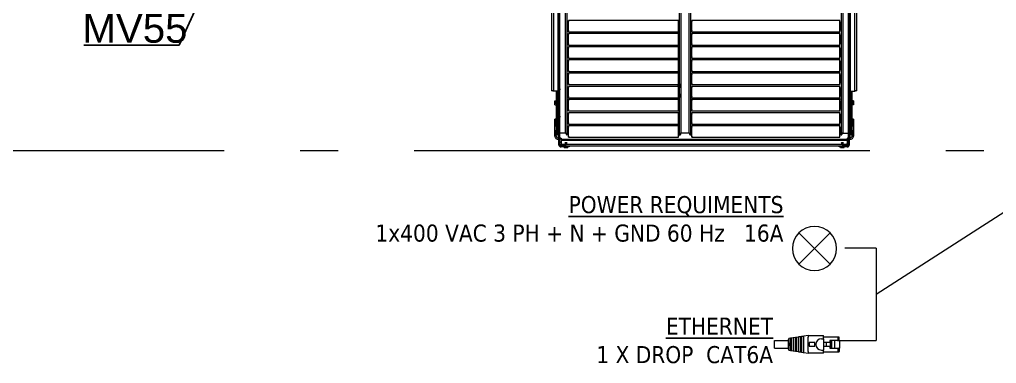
# Model space of a CAD drawing. Header units: millimetres. Extents: x -187347 to 135007, y -6415 to 292048.
# Drawn here: x -56730 to -54158, y 25494 to 26400 of the extents above; entities that cross this region are included whole.
import ezdxf

# ---------------------------------------------------------------- set-up
doc = ezdxf.new("R2010")
doc.units = ezdxf.units.MM
doc.header["$LTSCALE"] = 100
doc.linetypes.add('CONTINU', pattern=[0])
doc.linetypes.add('Z_LINE-CNTR', pattern=[17, 12, -2, 1, -2])
doc.layers.get('0').update_dxf_attribs({"lineweight": 18})
doc.layers.add('Layout CAT2 Utilites', color=6, linetype='CONTINU', lineweight=5)
doc.layers.add('S-GRID', color=7, linetype='Continuous', lineweight=5)
doc.layers.add('Layout Multivac', color=2, linetype='Continuous')
doc.styles.add('Arial_1', font='arial.ttf', dxfattribs={"height": 0.056895})
doc.styles.add('MEYN_DIM', font='')
doc.styles.get("Standard").update_dxf_attribs({"font": 'tahoma.ttf'})
doc.styles.get('MEYN_DIM').set_extended_font_data('Univers 45 Light')
doc.dimstyles.new('MEYN_SALES', dxfattribs={"dimtxt": 2, "dimasz": 1.5, "dimexe": 1, "dimexo": 0, "dimgap": 1, "dimtad": 1, "dimdsep": 46, "dimlunit": 6, "dimtxsty": 'MEYN_DIM', "dimcen": 1, "dimclrd": 4, "dimclre": 4, "dimclrt": 3, "dimadec": 0, "dimazin": 0, "dimtfac": 1, "dimtdec": 4, "dimtmove": 0, "dimatfit": 3, "dimfxl": 1, "dimtolj": 1, "dimarcsym": 0})

# ---------------------------------------------------------------- blocks, each defined once
blk = doc.blocks.new('A$C70EB79E6')
for p, q in [((17, 17), (99, 99)), ((17, 99), (99, 17))]:
    blk.add_line(p, q)
blk.add_circle((58, 58), 58)
blk = doc.blocks.new('Eternet')
at = {"color": 0}
for p, q in [((596.2, 214.1), (596.2, 211.7)), ((596.2, 211.7), (596.2, 189)), ((601.8, 214.4), (596.5, 214.4)), ((596.5, 212), (601.8, 212)), ((600.1, 214.4), (600.1, 214.4)), ((600.2, 214.4), (600.1, 214.4)), ((600.5, 214.4), (600.2, 214.4)), ((600.2, 214.4), (600.2, 214.4)), ((600.5, 214.4), (600.5, 214.4)), ((600.8, 214.4), (600.5, 214.4)), ((600.8, 214.4), (600.8, 214.4)), ((600.9, 214.4), (600.8, 214.4)), ((600.9, 214.4), (600.9, 214.4)), ((614, 215.2), (601.8, 215.2)), ((601.8, 213.9), (601.8, 215.2)), ((601.8, 213.9), (601.8, 207.5)), ((601.8, 207.5), (601.8, 201.9)), ((614, 207.5), (601.8, 207.5)), ((614, 215.2), (614, 213.9)), ((614, 214.4), (619.3, 214.4)), ((614, 207.5), (614, 213.9)), ((614, 212), (619.3, 212)), ((614, 201.9), (614, 207.5)), ((614.6, 214.4), (614.6, 214.4)), ((614.8, 214.4), (614.6, 214.4)), ((614.8, 214.4), (614.8, 214.4)), ((614.8, 214.4), (614.8, 214.4)), ((614.8, 214.4), (614.8, 214.4)), ((619.6, 211.7), (619.6, 214.1)), ((619.6, 189), (619.6, 211.7)), ((596.4, 189), (593.9, 189)), ((593.9, 165), (593.9, 189)), ((598.9, 189), (596.4, 189)), ((598.9, 189), (616.9, 189)), ((598.9, 186), (598.9, 189)), ((601.8, 201.9), (601.8, 200.1)), ((601.8, 201.9), (614, 201.9)), ((601.8, 200.1), (601.8, 199.5)), ((601.8, 200.1), (614, 200.1)), ((601.8, 199.5), (604.5, 199.5)), ((604.5, 193.6), (604.5, 199.5)), ((604.5, 189), (604.5, 193.6)), ((604.5, 193.6), (611.3, 193.6)), ((611.3, 199.5), (614, 199.5)), ((611.3, 199.5), (611.3, 193.6)), ((611.3, 193.6), (611.3, 189)), ((614, 200.1), (614, 201.9)), ((614, 199.5), (614, 200.1)), ((619.4, 189), (616.9, 189)), ((616.9, 186), (616.9, 189)), ((621.9, 189), (619.4, 189)), ((621.9, 189), (621.9, 165)), ((605, 175.6), (605, 166.4)), ((610.8, 175.6), (605, 175.6)), ((610.8, 166.4), (610.8, 175.6)), ((593.9, 165), (596.4, 165)), ((593.9, 165), (594.9, 158)), ((594.9, 158), (595.2, 156.6)), ((598.9, 158), (594.9, 158)), ((595.2, 156.6), (599.4, 156.6)), ((595.2, 156.6), (595.5, 154)), ((619.4, 165), (596.4, 165)), ((616.9, 158), (598.9, 158)), ((599, 158), (599, 156.6)), ((599.4, 156.6), (616.4, 156.6)), ((605, 166.4), (610.8, 166.4)), ((616.4, 156.6), (620.6, 156.6)), ((616.7, 156.6), (616.7, 158)), ((620.8, 158), (616.9, 158)), ((619.4, 165), (621.9, 165)), ((620.2, 154), (620.6, 156.6)), ((620.6, 156.6), (620.8, 158)), ((620.8, 158), (621.9, 165)), ((595.5, 154), (595.8, 152.6)), ((600.3, 154), (595.5, 154)), ((595.8, 152.6), (600.8, 152.6)), ((595.8, 152.6), (596.1, 150)), ((596.1, 150), (596.4, 148.6)), ((601.7, 150), (596.1, 150)), ((596.4, 148.6), (602.2, 148.6)), ((596.4, 148.6), (596.7, 146)), ((596.7, 146), (597, 144.6)), ((603.1, 146), (596.7, 146)), ((597, 144.6), (603.6, 144.6)), ((597, 144.6), (597.3, 142)), ((597.3, 142), (597.6, 140.6)), ((604.5, 142), (597.3, 142)), ((597.6, 140.6), (605, 140.6)), ((597.6, 140.6), (598.4, 134.7)), ((599, 154), (599, 152.6)), ((599, 150), (599, 148.6)), ((599, 146), (599, 144.6)), ((599, 142), (599, 140.6)), ((615.5, 154), (600.3, 154)), ((600.8, 152.6), (615, 152.6)), ((614.1, 150), (601.7, 150)), ((602.2, 148.6), (613.6, 148.6)), ((612.7, 146), (603.1, 146)), ((603.6, 144.6), (612.2, 144.6)), ((611.3, 142), (604.5, 142)), ((605, 140.6), (610.8, 140.6)), ((610.8, 140.6), (618.2, 140.6)), ((618.4, 142), (611.3, 142)), ((612.2, 144.6), (618.8, 144.6)), ((619, 146), (612.7, 146)), ((613.6, 148.6), (619.4, 148.6)), ((619.6, 150), (614.1, 150)), ((615, 152.6), (620, 152.6)), ((620.2, 154), (615.5, 154)), ((616.7, 152.6), (616.7, 154)), ((616.7, 148.6), (616.7, 150)), ((616.7, 144.6), (616.7, 146)), ((616.7, 140.6), (616.7, 142)), ((617.3, 134.7), (618.2, 140.6)), ((618.2, 140.6), (618.4, 142)), ((618.4, 142), (618.8, 144.6)), ((618.8, 144.6), (619, 146)), ((619, 146), (619.4, 148.6)), ((619.4, 148.6), (619.6, 150)), ((619.6, 150), (620, 152.6)), ((620, 152.6), (620.2, 154)), ((605.9, 138), (597.9, 138)), ((598.2, 136.6), (606.4, 136.6)), ((599, 138), (599, 136.6)), ((600.6, 133), (615.2, 133)), ((601.8, 111.2), (601.8, 133)), ((609.9, 138), (605.9, 138)), ((606.4, 136.6), (609.4, 136.6)), ((609.4, 136.6), (617.6, 136.6)), ((617.8, 138), (609.9, 138)), ((614, 111.2), (614, 133)), ((616.7, 136.6), (616.7, 138)), ((614, 111.2), (601.8, 111.2))]:
    blk.add_line(p, q, dxfattribs=at)
for centre, radius, start, end in [((596.5, 214.1), 0.254, 90, 180), ((596.5, 211.7), 0.254, 90, 180), ((619.3, 214.1), 0.254, 0, 90), ((619.3, 211.7), 0.254, 0, 90), ((607.9, 186), 9, 180, 0), ((600.4, 135), 2, 188.5308, 207.1325), ((600.6, 135), 2, 212.8772, 270), ((615.2, 135), 2, 270, 327.1221), ((615.4, 135), 2, 332.8675, 351.4692)]:
    blk.add_arc(centre, radius, start, end, dxfattribs=at)
for points, knots in [([(597.9, 138), (598, 137.8), (598, 137.6), (598.1, 137.1), (598.1, 136.9), (598.2, 136.6)], [0.000001, 0.000001, 0.000001, 0.000001, 0.03544316, 0.03544316, 0.07088591, 0.07088591, 0.07088591, 0.07088591]), ([(598.6, 134.1), (598.7, 134), (598.7, 134), (598.9, 133.9), (599.1, 133.9), (599.6, 133.8), (600, 133.8), (600.7, 133.8), (601, 133.8), (601.8, 133.8), (602.4, 133.9), (603.6, 134), (604.2, 134), (605.3, 134.2), (605.8, 134.2), (606.5, 134.4), (606.8, 134.5), (607, 134.6)], [-0.3434456, -0.3434456, -0.3434456, -0.3434456, -0.3102082, -0.3102082, -0.2735435, -0.2735435, -0.2097155, -0.2097155, -0.1816095, -0.1816095, -0.123946, -0.123946, -0.0747884, -0.0747884, -0.0374375, -0.0374375, 0, 0, 0, 0]), ([(598.9, 133.9), (598.9, 133.9), (598.9, 133.9), (598.7, 134), (598.7, 134), (598.6, 134.1)], [-0.09190759, -0.09190759, -0.09190759, -0.09190759, -0.07900261, -0.07900261, 0, 0, 0, 0]), ([(607, 134.6), (607.1, 134.6), (607.1, 134.6), (607.3, 134.7), (607.4, 134.8), (607.6, 134.9), (607.6, 134.9), (607.8, 134.9), (607.8, 134.9), (607.9, 134.9)], [0.98471093, 0.98471093, 0.98471093, 0.98471093, 0.99351238, 0.99351238, 1.01469708, 1.01469708, 1.02528944, 1.02528944, 1.03588179, 1.03588179, 1.03588179, 1.03588179]), ([(607.9, 134.9), (608, 134.9), (608.1, 134.9), (608.3, 134.8), (608.5, 134.7), (608.6, 134.7), (608.7, 134.6), (608.8, 134.6)], [-0.51097523, -0.51097523, -0.51097523, -0.51097523, -0.49149004, -0.49149004, -0.47200486, -0.47200486, -0.46002134, -0.46002134, -0.46002134, -0.46002134]), ([(608.8, 134.6), (609, 134.5), (609.3, 134.4), (610.1, 134.2), (610.5, 134.2), (611.6, 134), (612.2, 134), (613.4, 133.9), (614, 133.8), (614.6, 133.8), (614.7, 133.8), (614.8, 133.8), (614.9, 133.8), (615.5, 133.8), (616, 133.8), (616.6, 133.9), (616.8, 133.9), (617, 134), (617.1, 134), (617.1, 134.1)], [-0.6950196, -0.6950196, -0.6950196, -0.6950196, -0.6206533, -0.6206533, -0.5455147, -0.5455147, -0.4439834, -0.4439834, -0.3305054, -0.3305054, -0.310526, -0.310526, -0.2994853, -0.2994853, -0.1672671, -0.1672671, -0.0790026, -0.0790026, 0, 0, 0, 0]), ([(617.1, 134.1), (617.1, 134), (617.1, 134), (616.9, 134), (616.9, 133.9), (616.9, 133.9)], [-0.34344563, -0.34344563, -0.34344563, -0.34344563, -0.31020815, -0.31020815, -0.29830461, -0.29830461, -0.29830461, -0.29830461]), ([(617.6, 136.6), (617.7, 136.9), (617.7, 137.1), (617.8, 137.6), (617.8, 137.8), (617.8, 138)], [0.000001, 0.000001, 0.000001, 0.000001, 0.03544403, 0.03544403, 0.07088647, 0.07088647, 0.07088647, 0.07088647])]:
    blk.add_open_spline(points, degree=3, knots=knots, dxfattribs=at)
blk = doc.blocks.new('I319 MD_left to right')
at = {"color": 0, "linetype": 'Continuous', "lineweight": 18}
for p, q in [((2568.1, 1098.7), (2568.1, 2089.8)), ((2572.3, 1095), (2572.3, 2086.5)), ((3293.3, 2086.5), (3293.3, 1095)), ((3297.5, 2089.8), (3297.5, 1098.7)), ((2550.3, 1215.7), (2550.3, 2075.1)), ((2553.3, 1215.7), (2553.3, 2075.1)), ((2868.3, 1095), (2868.3, 2079.5)), ((2872.5, 1098.7), (2872.5, 2079.5)), ((2893.1, 1098.7), (2893.1, 2079.5)), ((2897.3, 1095), (2897.3, 2079.5)), ((3315.3, 1215.7), (3315.3, 2075.1)), ((3329, 1209.8), (3329, 2075.3)), ((3334.8, 1210.5), (3334.8, 2076)), ((3312.3, 1215.7), (3312.3, 1864)), ((2530.8, 1827), (2530.8, 1210.5)), ((2536.6, 1827.4), (2536.6, 1209.8)), ((2547.5, 1827.7), (2547.5, 1209.8)), ((3318.1, 1209.8), (3318.1, 1827.7)), ((2575.3, 1393.2), (2572.8, 1384.7)), ((2865.3, 1395.7), (2575.3, 1395.7)), ((2575.3, 1365.7), (2575.3, 1395.7)), ((2865.3, 1365.7), (2865.3, 1395.7)), ((2867.8, 1384.7), (2865.3, 1393.2)), ((2900.3, 1393.2), (2897.8, 1384.7)), ((3290.3, 1395.7), (2900.3, 1395.7)), ((2900.3, 1368.8), (2900.3, 1395.7)), ((3290.3, 1368.8), (3290.3, 1395.7)), ((3292.8, 1384.7), (3290.3, 1393.2)), ((2572.8, 1383.2), (2572.3, 1383.2)), ((2572.3, 1378.2), (2572.8, 1378.2)), ((2572.8, 1376.7), (2572.8, 1384.7)), ((2572.8, 1376.7), (2575.3, 1368.2)), ((2575.3, 1365.7), (2865.3, 1365.7)), ((2865.3, 1368.2), (2867.8, 1376.7)), ((2867.8, 1376.7), (2867.8, 1384.7)), ((2868.3, 1383.2), (2867.8, 1383.2)), ((2867.8, 1378.2), (2868.3, 1378.2)), ((2897.8, 1383.2), (2897.3, 1383.2)), ((2897.3, 1378.2), (2897.8, 1378.2)), ((2897.8, 1377.5), (2897.8, 1384.7)), ((2897.8, 1376.7), (2897.8, 1377.5)), ((2897.8, 1376.7), (2900.3, 1368.2)), ((2900.3, 1365.7), (2900.3, 1368.8)), ((2900.3, 1365.7), (3290.3, 1365.7)), ((3290.3, 1368.2), (3292.8, 1376.7)), ((3290.3, 1365.7), (3290.3, 1368.8)), ((3292.8, 1377.5), (3292.8, 1384.7)), ((3293.3, 1383.2), (3292.8, 1383.2)), ((3292.8, 1378.2), (3293.3, 1378.2)), ((3292.8, 1376.7), (3292.8, 1377.5)), ((2572.8, 1348.5), (2572.3, 1348.5)), ((2572.3, 1343.5), (2572.8, 1343.5)), ((2575.3, 1358.5), (2572.8, 1350)), ((2572.8, 1342), (2572.8, 1350)), ((2572.8, 1342), (2575.3, 1333.5)), ((2865.3, 1361), (2575.3, 1361)), ((2575.3, 1331), (2575.3, 1361)), ((2865.3, 1331), (2865.3, 1361)), ((2867.8, 1350), (2865.3, 1358.5)), ((2865.3, 1333.5), (2867.8, 1342)), ((2867.8, 1342), (2867.8, 1350)), ((2868.3, 1348.5), (2867.8, 1348.5)), ((2867.8, 1343.5), (2868.3, 1343.5)), ((2897.8, 1348.5), (2897.3, 1348.5)), ((2897.3, 1343.5), (2897.8, 1343.5)), ((2900.3, 1358.5), (2897.8, 1350)), ((2897.8, 1342.8), (2897.8, 1350)), ((2897.8, 1342), (2897.8, 1342.8)), ((2897.8, 1342), (2900.3, 1333.5)), ((3290.3, 1361), (2900.3, 1361)), ((2900.3, 1334.1), (2900.3, 1361)), ((3290.3, 1334.1), (3290.3, 1361)), ((3292.8, 1350), (3290.3, 1358.5)), ((3290.3, 1333.5), (3292.8, 1342)), ((3292.8, 1342.8), (3292.8, 1350)), ((3293.3, 1348.5), (3292.8, 1348.5)), ((3292.8, 1343.5), (3293.3, 1343.5)), ((3292.8, 1342), (3292.8, 1342.8)), ((2572.8, 1313.7), (2572.3, 1313.7)), ((2575.3, 1323.7), (2572.8, 1315.2)), ((2572.8, 1307.2), (2572.8, 1315.2)), ((2575.3, 1331), (2865.3, 1331)), ((2865.3, 1326.2), (2575.3, 1326.2)), ((2575.3, 1296.2), (2575.3, 1326.2)), ((2865.3, 1296.2), (2865.3, 1326.2)), ((2867.8, 1315.2), (2865.3, 1323.7)), ((2867.8, 1307.2), (2867.8, 1315.2)), ((2868.3, 1313.7), (2867.8, 1313.7)), ((2897.8, 1313.7), (2897.3, 1313.7)), ((2900.3, 1323.7), (2897.8, 1315.2)), ((2897.8, 1308.1), (2897.8, 1315.2)), ((2900.3, 1331), (2900.3, 1334.1)), ((2900.3, 1331), (3290.3, 1331)), ((3290.3, 1326.2), (2900.3, 1326.2)), ((2900.3, 1299.3), (2900.3, 1326.2)), ((3290.3, 1331), (3290.3, 1334.1)), ((3290.3, 1299.3), (3290.3, 1326.2)), ((3292.8, 1315.2), (3290.3, 1323.7)), ((3292.8, 1308.1), (3292.8, 1315.2)), ((3293.3, 1313.7), (3292.8, 1313.7)), ((2572.3, 1308.7), (2572.8, 1308.7)), ((2572.8, 1307.2), (2575.3, 1298.7)), ((2575.3, 1289), (2572.8, 1280.5)), ((2575.3, 1296.2), (2865.3, 1296.2)), ((2865.3, 1291.5), (2575.3, 1291.5)), ((2575.3, 1261.5), (2575.3, 1291.5)), ((2865.3, 1298.7), (2867.8, 1307.2)), ((2865.3, 1261.5), (2865.3, 1291.5)), ((2867.8, 1280.5), (2865.3, 1289)), ((2867.8, 1308.7), (2868.3, 1308.7)), ((2897.3, 1308.7), (2897.8, 1308.7)), ((2897.8, 1307.2), (2897.8, 1308.1)), ((2897.8, 1307.2), (2900.3, 1298.7)), ((2900.3, 1289), (2897.8, 1280.5)), ((2900.3, 1296.2), (2900.3, 1299.3)), ((2900.3, 1296.2), (3290.3, 1296.2)), ((3290.3, 1291.5), (2900.3, 1291.5)), ((2900.3, 1264.6), (2900.3, 1291.5)), ((3290.3, 1298.7), (3292.8, 1307.2)), ((3290.3, 1296.2), (3290.3, 1299.3)), ((3290.3, 1264.6), (3290.3, 1291.5)), ((3292.8, 1280.5), (3290.3, 1289)), ((3292.8, 1308.7), (3293.3, 1308.7)), ((3292.8, 1307.2), (3292.8, 1308.1)), ((2572.8, 1279), (2572.3, 1279)), ((2572.3, 1274), (2572.8, 1274)), ((2572.8, 1272.5), (2572.8, 1280.5)), ((2572.8, 1272.5), (2575.3, 1264)), ((2575.3, 1261.5), (2865.3, 1261.5)), ((2865.3, 1264), (2867.8, 1272.5)), ((2867.8, 1272.5), (2867.8, 1280.5)), ((2868.3, 1279), (2867.8, 1279)), ((2867.8, 1274), (2868.3, 1274)), ((2897.8, 1279), (2897.3, 1279)), ((2897.3, 1274), (2897.8, 1274)), ((2897.8, 1273.3), (2897.8, 1280.5)), ((2897.8, 1272.5), (2897.8, 1273.3)), ((2897.8, 1272.5), (2900.3, 1264)), ((2900.3, 1261.5), (2900.3, 1264.6)), ((2900.3, 1261.5), (3290.3, 1261.5)), ((3290.3, 1264), (3292.8, 1272.5)), ((3290.3, 1261.5), (3290.3, 1264.6)), ((3292.8, 1273.3), (3292.8, 1280.5)), ((3293.3, 1279), (3292.8, 1279)), ((3292.8, 1274), (3293.3, 1274)), ((3292.8, 1272.5), (3292.8, 1273.3)), ((2572.8, 1244.3), (2572.3, 1244.3)), ((2572.3, 1239.3), (2572.8, 1239.3)), ((2575.3, 1254.3), (2572.8, 1245.8)), ((2572.8, 1237.8), (2572.8, 1245.8)), ((2572.8, 1237.8), (2575.3, 1229.3)), ((2865.3, 1256.8), (2575.3, 1256.8)), ((2575.3, 1226.8), (2575.3, 1256.8)), ((2865.3, 1226.8), (2865.3, 1256.8)), ((2867.8, 1245.8), (2865.3, 1254.3)), ((2865.3, 1229.3), (2867.8, 1237.8)), ((2867.8, 1237.8), (2867.8, 1245.8)), ((2868.3, 1244.3), (2867.8, 1244.3)), ((2867.8, 1239.3), (2868.3, 1239.3)), ((2897.8, 1244.3), (2897.3, 1244.3)), ((2897.3, 1239.3), (2897.8, 1239.3)), ((2900.3, 1254.3), (2897.8, 1245.8)), ((2897.8, 1238.6), (2897.8, 1245.8)), ((2897.8, 1237.8), (2897.8, 1238.6)), ((2897.8, 1237.8), (2900.3, 1229.3)), ((3290.3, 1256.8), (2900.3, 1256.8)), ((2900.3, 1229.9), (2900.3, 1256.8)), ((3290.3, 1229.9), (3290.3, 1256.8)), ((3292.8, 1245.8), (3290.3, 1254.3)), ((3290.3, 1229.3), (3292.8, 1237.8)), ((3292.8, 1238.6), (3292.8, 1245.8)), ((3293.3, 1244.3), (3292.8, 1244.3)), ((3292.8, 1239.3), (3293.3, 1239.3)), ((3292.8, 1237.8), (3292.8, 1238.6)), ((2547.5, 1209.8), (2536.6, 1209.8)), ((2543.8, 1095), (2543.8, 1209.8)), ((2548, 1098.7), (2548, 1209.8)), ((2550.3, 1215.7), (2553.3, 1215.7)), ((2550.3, 1212.7), (2550.3, 1215.7)), ((2553.3, 1212.7), (2550.3, 1212.7)), ((2550.3, 1143.6), (2550.3, 1212.7)), ((2553.3, 1215.7), (2553.3, 1212.7)), ((2553.3, 1143.6), (2553.3, 1212.7)), ((2572.8, 1209.5), (2572.3, 1209.5)), ((2575.3, 1219.5), (2572.8, 1211)), ((2572.8, 1203), (2572.8, 1211)), ((2575.3, 1226.8), (2865.3, 1226.8)), ((2865.3, 1222), (2575.3, 1222)), ((2575.3, 1192), (2575.3, 1222)), ((2864.3, 1224.8), (2864.4, 1226.8)), ((2864.3, 1226.8), (2864.3, 1224.8)), ((2864.3, 1224.8), (2864.3, 1222)), ((2864.5, 1222.1), (2867.7, 1222.1)), ((2865.3, 1228.8), (2867.7, 1228.8)), ((2865.3, 1227.6), (2867.7, 1227.6)), ((2865.3, 1192), (2865.3, 1222)), ((2867.8, 1211), (2865.3, 1219.5)), ((2865.8, 1217.8), (2867.7, 1217.8)), ((2867.7, 1228.8), (2867.7, 1227.6)), ((2868.3, 1227.7), (2867.7, 1227.7)), ((2867.7, 1227.6), (2867.7, 1222.1)), ((2867.7, 1222.1), (2867.7, 1217.8)), ((2867.7, 1218.8), (2868.3, 1218.8)), ((2867.8, 1203), (2867.8, 1211)), ((2868.3, 1209.5), (2867.8, 1209.5)), ((2897.8, 1209.5), (2897.3, 1209.5)), ((2900.3, 1219.5), (2897.8, 1211)), ((2897.8, 1203.8), (2897.8, 1211)), ((2900.3, 1226.8), (2900.3, 1229.9)), ((2900.3, 1226.8), (3290.3, 1226.8)), ((3290.3, 1222), (2900.3, 1222)), ((2900.3, 1195.1), (2900.3, 1222)), ((3290.3, 1226.8), (3290.3, 1229.9)), ((3290.3, 1195.1), (3290.3, 1222)), ((3292.8, 1211), (3290.3, 1219.5)), ((3292.8, 1203.8), (3292.8, 1211)), ((3293.3, 1209.5), (3292.8, 1209.5)), ((3312.3, 1215.7), (3315.3, 1215.7)), ((3312.3, 1212.7), (3312.3, 1215.7)), ((3315.3, 1212.7), (3312.3, 1212.7)), ((3312.3, 1143.6), (3312.3, 1212.7)), ((3315.3, 1215.7), (3315.3, 1212.7)), ((3315.3, 1143.6), (3315.3, 1212.7)), ((3317.6, 1209.8), (3317.6, 1098.7)), ((3318.1, 1209.8), (3329, 1209.8)), ((3321.8, 1209.8), (3321.8, 1095)), ((2539.8, 1183.6), (2539.8, 1183.6)), ((2540, 1183.4), (2539.8, 1183.6)), ((2539.8, 1183.6), (2539.8, 1180.8)), ((2539.8, 1180.8), (2540, 1183.4)), ((2540, 1183.8), (2543.2, 1183.8)), ((2540, 1183.4), (2543.2, 1183.4)), ((2543.2, 1183.8), (2543.2, 1183.4)), ((2543.2, 1183.4), (2543.2, 1178.2)), ((2543.8, 1183), (2543.2, 1183)), ((2572.3, 1204.5), (2572.8, 1204.5)), ((2868.3, 1188.6), (2572.3, 1188.6)), ((2572.8, 1203), (2575.3, 1194.5)), ((2575.3, 1184.8), (2572.8, 1176.3)), ((2575.3, 1192), (2865.3, 1192)), ((2865.3, 1187.3), (2575.3, 1187.3)), ((2575.3, 1157.3), (2575.3, 1187.3)), ((2865.3, 1194.5), (2867.8, 1203)), ((2865.3, 1193), (2867.7, 1193)), ((2865.3, 1157.3), (2865.3, 1187.3)), ((2867.8, 1176.3), (2865.3, 1184.8)), ((2866.1, 1197.3), (2867.7, 1197.3)), ((2868.3, 1202.9), (2867.7, 1202.9)), ((2867.7, 1202.7), (2867.7, 1197.3)), ((2867.7, 1197.3), (2867.7, 1193)), ((2867.7, 1194), (2868.3, 1194)), ((2867.8, 1204.5), (2868.3, 1204.5)), ((2897.3, 1204.5), (2897.8, 1204.5)), ((3293.3, 1188.6), (2897.3, 1188.6)), ((2897.8, 1203), (2897.8, 1203.8)), ((2897.8, 1203), (2900.3, 1194.5)), ((2900.3, 1184.8), (2897.8, 1176.3)), ((2900.3, 1192), (2900.3, 1195.1)), ((2900.3, 1192), (3290.3, 1192)), ((3290.3, 1187.3), (2900.3, 1187.3)), ((2900.3, 1160.4), (2900.3, 1187.3)), ((3290.3, 1194.5), (3292.8, 1203)), ((3290.3, 1192), (3290.3, 1195.1)), ((3290.3, 1160.4), (3290.3, 1187.3)), ((3292.8, 1176.3), (3290.3, 1184.8)), ((3292.8, 1204.5), (3293.3, 1204.5)), ((3292.8, 1203), (3292.8, 1203.8)), ((3322.4, 1183), (3321.8, 1183)), ((3325.6, 1183.9), (3322.4, 1183.9)), ((3322.4, 1179.1), (3322.4, 1183.9)), ((3325.8, 1183.6), (3325.6, 1183.9)), ((3325.8, 1181.5), (3325.8, 1183.6)), ((2540, 1178.2), (2539.8, 1180.8)), ((2539.8, 1180.8), (2539.8, 1175.8)), ((2539.8, 1175.8), (2540, 1178.2)), ((2540, 1173.4), (2539.8, 1175.8)), ((2540, 1178.2), (2543.2, 1178.2)), ((2540, 1173.4), (2543.2, 1173.4)), ((2543.2, 1178.2), (2543.2, 1173.4)), ((2543.2, 1174.2), (2543.8, 1174.2)), ((2572.8, 1174.8), (2572.3, 1174.8)), ((2572.3, 1169.8), (2572.8, 1169.8)), ((2572.3, 1168.6), (2572.8, 1168.6)), ((2572.8, 1168.3), (2572.8, 1176.3)), ((2572.8, 1168.3), (2575.3, 1159.8)), ((2575.3, 1157.3), (2865.3, 1157.3)), ((2865.3, 1159.8), (2867.8, 1168.3)), ((2867.8, 1168.3), (2867.8, 1176.3)), ((2868.3, 1174.8), (2867.8, 1174.8)), ((2867.8, 1169.8), (2868.3, 1169.8)), ((2867.8, 1168.6), (2868.3, 1168.6)), ((2897.8, 1174.8), (2897.3, 1174.8)), ((2897.3, 1169.8), (2897.8, 1169.8)), ((2897.3, 1168.6), (2897.8, 1168.6)), ((2897.8, 1169.1), (2897.8, 1176.3)), ((2897.8, 1168.3), (2897.8, 1169.1)), ((2897.8, 1168.3), (2900.3, 1159.8)), ((2900.3, 1157.3), (2900.3, 1160.4)), ((2900.3, 1157.3), (3290.3, 1157.3)), ((3290.3, 1159.8), (3292.8, 1168.3)), ((3290.3, 1157.3), (3290.3, 1160.4)), ((3292.8, 1169.1), (3292.8, 1176.3)), ((3293.3, 1174.8), (3292.8, 1174.8)), ((3292.8, 1169.8), (3293.3, 1169.8)), ((3292.8, 1168.3), (3292.8, 1169.1)), ((3292.8, 1168.6), (3293.3, 1168.6)), ((3321.8, 1174.2), (3322.4, 1174.2)), ((3322.4, 1173.9), (3322.4, 1179.1)), ((3325.6, 1179.1), (3322.4, 1179.1)), ((3325.6, 1173.9), (3322.4, 1173.9)), ((3322.4, 1173.3), (3322.4, 1173.9)), ((3325.6, 1173.3), (3322.4, 1173.3)), ((3325.8, 1181.5), (3325.6, 1179.1)), ((3325.6, 1179.1), (3325.8, 1176.5)), ((3325.8, 1176.5), (3325.6, 1173.9)), ((3325.6, 1173.9), (3325.8, 1173.6)), ((3325.8, 1173.6), (3325.6, 1173.3)), ((3325.8, 1176.5), (3325.8, 1181.5)), ((3325.8, 1173.6), (3325.8, 1176.5)), ((2543.5, 1135.8), (2539.5, 1135.8)), ((2539.5, 1134.3), (2539.5, 1135.8)), ((2543.5, 1134.3), (2539.5, 1134.3)), ((2539.5, 1118.4), (2539.5, 1134.3)), ((2543.5, 1135.8), (2543.5, 1134.3)), ((2543.5, 1118.4), (2543.5, 1134.3)), ((2550.3, 1143.6), (2553.3, 1143.6)), ((2550.3, 1140.6), (2550.3, 1143.6)), ((2553.3, 1140.6), (2550.3, 1140.6)), ((2550.3, 1068.4), (2550.3, 1140.6)), ((2553.3, 1143.6), (2553.3, 1140.6)), ((2553.3, 1068.4), (2553.3, 1140.6)), ((2572.8, 1140), (2572.3, 1140)), ((2572.3, 1135), (2572.8, 1135)), ((2575.3, 1150), (2572.8, 1141.5)), ((2572.8, 1133.5), (2572.8, 1141.5)), ((2572.8, 1133.5), (2575.3, 1125)), ((2865.3, 1152.5), (2575.3, 1152.5)), ((2575.3, 1122.5), (2575.3, 1152.5)), ((2865.3, 1122.5), (2865.3, 1152.5)), ((2867.8, 1141.5), (2865.3, 1150)), ((2865.3, 1125), (2867.8, 1133.5)), ((2867.8, 1133.5), (2867.8, 1141.5)), ((2868.3, 1140), (2867.8, 1140)), ((2867.8, 1135), (2868.3, 1135)), ((2897.8, 1140), (2897.3, 1140)), ((2897.3, 1135), (2897.8, 1135)), ((2900.3, 1150), (2897.8, 1141.5)), ((2897.8, 1134.4), (2897.8, 1141.5)), ((2897.8, 1133.5), (2897.8, 1134.4)), ((2897.8, 1133.5), (2900.3, 1125)), ((3290.3, 1152.5), (2900.3, 1152.5)), ((2900.3, 1125.6), (2900.3, 1152.5)), ((3290.3, 1125.6), (3290.3, 1152.5)), ((3292.8, 1141.5), (3290.3, 1150)), ((3290.3, 1125), (3292.8, 1133.5)), ((3292.8, 1134.4), (3292.8, 1141.5)), ((3293.3, 1140), (3292.8, 1140)), ((3292.8, 1135), (3293.3, 1135)), ((3292.8, 1133.5), (3292.8, 1134.4)), ((3312.3, 1143.6), (3315.3, 1143.6)), ((3312.3, 1140.6), (3312.3, 1143.6)), ((3315.3, 1140.6), (3312.3, 1140.6)), ((3312.3, 1068.4), (3312.3, 1140.6)), ((3315.3, 1143.6), (3315.3, 1140.6)), ((3315.3, 1068.4), (3315.3, 1140.6)), ((3326, 1135.8), (3322, 1135.8)), ((3322, 1134.3), (3322, 1135.8)), ((3326, 1134.3), (3322, 1134.3)), ((3322, 1134.3), (3322, 1118.4)), ((3326, 1135.8), (3326, 1134.3)), ((3326, 1134.3), (3326, 1118.4)), ((2539.5, 1118.4), (2543.5, 1118.4)), ((2539.5, 1104.6), (2539.5, 1118.4)), ((2543.5, 1118.4), (2543.5, 1104.6)), ((2572.3, 1112.5), (2574.4, 1112.5)), ((2575.3, 1115.3), (2572.8, 1106.8)), ((2572.8, 1098.8), (2572.8, 1106.8)), ((2575.3, 1122.5), (2865.3, 1122.5)), ((2865.3, 1117.8), (2575.3, 1117.8)), ((2575.3, 1087.8), (2575.3, 1117.8)), ((2865.3, 1087.8), (2865.3, 1117.8)), ((2867.8, 1106.8), (2865.3, 1115.3)), ((2866.1, 1112.5), (2868.3, 1112.5)), ((2867.8, 1098.8), (2867.8, 1106.8)), ((2897.3, 1112.5), (2899.4, 1112.5)), ((2900.3, 1115.3), (2897.8, 1106.8)), ((2897.8, 1099.6), (2897.8, 1106.8)), ((2900.3, 1122.5), (2900.3, 1125.6)), ((2900.3, 1122.5), (3290.3, 1122.5)), ((3290.3, 1117.8), (2900.3, 1117.8)), ((2900.3, 1090.9), (2900.3, 1117.8)), ((3290.3, 1122.5), (3290.3, 1125.6)), ((3290.3, 1090.9), (3290.3, 1117.8)), ((3292.8, 1106.8), (3290.3, 1115.3)), ((3291.1, 1112.5), (3293.3, 1112.5)), ((3292.8, 1099.6), (3292.8, 1106.8)), ((3322, 1118.4), (3326, 1118.4)), ((3322, 1104.6), (3322, 1118.4)), ((3326, 1118.4), (3326, 1104.6)), ((2543.5, 1104.6), (2539.5, 1104.6)), ((2539.5, 1091.2), (2539.5, 1104.6)), ((2543.5, 1091.2), (2539.5, 1091.2)), ((2543.5, 1091.2), (2543.5, 1104.6)), ((2545.8, 1095), (2543.8, 1095)), ((2543.8, 1094.8), (2543.8, 1095)), ((2543.8, 1094.8), (2545.8, 1094.8)), ((2543.8, 1094.4), (2543.8, 1094.8)), ((2543.8, 1094.4), (2545.8, 1094.4)), ((2545.8, 1094.8), (2545.8, 1095)), ((2545.8, 1094.8), (2545.8, 1094.4)), ((2550.3, 1098.7), (2548, 1098.7)), ((2549.7, 1086), (2549.7, 1098.7)), ((2550.3, 1086), (2549.7, 1086)), ((2549.7, 1086), (2549.7, 1082.6)), ((2550.3, 1082.6), (2549.7, 1082.6)), ((2568.1, 1098.7), (2553.3, 1098.7)), ((2555.5, 1086), (2553.3, 1086)), ((2555.5, 1082.6), (2553.3, 1082.6)), ((2555.5, 1082.6), (2555.5, 1086)), ((2556, 1085.7), (2556, 1083.2)), ((2556, 1083.2), (3309.5, 1083.2)), ((2556, 1083.2), (2556, 1080.1)), ((2556, 1080.1), (2556, 1070.9)), ((2556, 1080.1), (3309.5, 1080.1)), ((2572.3, 1095), (2570.3, 1095)), ((2570.3, 1095), (2570.3, 1094.8)), ((2570.3, 1094.8), (2572.3, 1094.8)), ((2570.3, 1094.4), (2570.3, 1094.8)), ((2570.3, 1094.4), (2572.3, 1094.4)), ((2572.8, 1105.3), (2572.3, 1105.3)), ((2572.3, 1100.3), (2572.8, 1100.3)), ((2572.3, 1095), (2572.3, 1094.8)), ((2572.3, 1094.8), (2572.3, 1094.4)), ((2572.8, 1098.8), (2575.3, 1090.3)), ((2575.3, 1087.8), (2865.3, 1087.8)), ((2865.3, 1090.3), (2867.8, 1098.8)), ((2868.3, 1105.3), (2867.8, 1105.3)), ((2867.8, 1100.3), (2868.3, 1100.3)), ((2870.3, 1095), (2868.3, 1095)), ((2868.3, 1094.8), (2868.3, 1095)), ((2868.3, 1094.8), (2870.3, 1094.8)), ((2868.3, 1094.4), (2868.3, 1094.8)), ((2868.3, 1094.4), (2870.3, 1094.4)), ((2870.3, 1094.8), (2870.3, 1095)), ((2870.3, 1094.8), (2870.3, 1094.4)), ((2893.1, 1098.7), (2872.5, 1098.7)), ((2897.3, 1095), (2895.3, 1095)), ((2895.3, 1095), (2895.3, 1094.8)), ((2895.3, 1094.8), (2897.3, 1094.8)), ((2895.3, 1094.4), (2895.3, 1094.8)), ((2895.3, 1094.4), (2897.3, 1094.4)), ((2897.8, 1105.3), (2897.3, 1105.3)), ((2897.3, 1100.3), (2897.8, 1100.3)), ((2897.3, 1095), (2897.3, 1094.8)), ((2897.3, 1094.8), (2897.3, 1094.4)), ((2897.8, 1098.8), (2897.8, 1099.6)), ((2897.8, 1098.8), (2900.3, 1090.3)), ((2900.3, 1087.8), (2900.3, 1090.9)), ((2900.3, 1087.8), (3290.3, 1087.8)), ((3290.3, 1090.3), (3292.8, 1098.8)), ((3290.3, 1087.8), (3290.3, 1090.9)), ((3293.3, 1105.3), (3292.8, 1105.3)), ((3292.8, 1100.3), (3293.3, 1100.3)), ((3292.8, 1098.8), (3292.8, 1099.6)), ((3295.3, 1095), (3293.3, 1095)), ((3293.3, 1094.8), (3293.3, 1095)), ((3293.3, 1094.8), (3295.3, 1094.8)), ((3293.3, 1094.4), (3293.3, 1094.8)), ((3293.3, 1094.4), (3295.3, 1094.4)), ((3295.3, 1094.8), (3295.3, 1095)), ((3295.3, 1094.8), (3295.3, 1094.4)), ((3297.5, 1098.7), (3312.3, 1098.7)), ((3309.5, 1085.7), (3309.5, 1083.2)), ((3309.5, 1083.2), (3309.5, 1080.1)), ((3309.5, 1080.1), (3309.5, 1070.9)), ((3312.3, 1086), (3310, 1086)), ((3310, 1086), (3310, 1082.6)), ((3312.3, 1082.6), (3310, 1082.6)), ((3315.3, 1098.7), (3317.6, 1098.7)), ((3315.8, 1086), (3315.3, 1086)), ((3315.8, 1082.6), (3315.3, 1082.6)), ((3315.8, 1098.7), (3315.8, 1086)), ((3315.8, 1086), (3315.8, 1082.6)), ((3319.8, 1095), (3321.8, 1095)), ((3319.8, 1095), (3319.8, 1094.8)), ((3319.8, 1094.8), (3321.8, 1094.8)), ((3319.8, 1094.4), (3319.8, 1094.8)), ((3319.8, 1094.4), (3321.8, 1094.4)), ((3321.8, 1095), (3321.8, 1094.8)), ((3321.8, 1094.8), (3321.8, 1094.4)), ((3326, 1104.6), (3322, 1104.6)), ((3322, 1104.6), (3322, 1091.2)), ((3322, 1091.2), (3326, 1091.2)), ((3326, 1104.6), (3326, 1091.2)), ((2553.3, 1068.4), (2550.3, 1068.4)), ((2556, 1066.9), (2556, 1070.9)), ((2556.1, 1065.7), (2556.1, 1066.8)), ((2556.1, 1065.7), (2556.1, 1062.7)), ((2569.3, 1065.7), (2556.1, 1065.7)), ((2569.3, 1062.7), (2556.1, 1062.7)), ((2564.3, 1061.3), (2564.3, 1062.7)), ((2564.3, 1061.3), (2564.8, 1061.1)), ((2566.8, 1060.9), (2564.3, 1061.3)), ((2564.3, 1061.3), (2564.3, 1061.3)), ((2566, 1069.7), (2566, 1065.7)), ((2566, 1069.7), (3299.5, 1069.7)), ((2566, 1065.7), (3299.5, 1065.7)), ((2566.9, 1073.3), (2566.3, 1072.8)), ((2566.3, 1072.7), (2566.3, 1072.4)), ((2569.3, 1060.9), (2566.8, 1060.9)), ((2569.3, 1062.7), (2569.3, 1065.7)), ((2569.3, 1060.9), (2569.3, 1062.7)), ((2571.8, 1060.9), (2569.3, 1060.9)), ((2572.2, 1072.8), (2571.7, 1073.3)), ((2572.3, 1072.4), (2572.3, 1072.7)), ((2573.7, 1061.1), (2574.3, 1061.3)), ((2574.3, 1061.3), (2574.3, 1062.9)), ((2574.3, 1061.3), (2574.3, 1061.3)), ((2579.3, 1065.7), (2579.3, 1063.9)), ((3286.3, 1063.9), (3286.3, 1065.7)), ((3291.3, 1061.3), (3291.3, 1062.9)), ((3291.3, 1061.3), (3291.8, 1061.1)), ((3293.8, 1060.9), (3291.3, 1061.3)), ((3291.3, 1061.3), (3291.3, 1061.3)), ((3293.9, 1073.3), (3293.3, 1072.8)), ((3293.3, 1072.7), (3293.3, 1072.4)), ((3296.3, 1060.9), (3293.8, 1060.9)), ((3309.5, 1065.7), (3296.3, 1065.7)), ((3296.3, 1065.7), (3296.3, 1062.7)), ((3309.5, 1062.7), (3296.3, 1062.7)), ((3296.3, 1060.9), (3296.3, 1062.7)), ((3298.8, 1060.9), (3296.3, 1060.9)), ((3299.2, 1072.8), (3298.7, 1073.3)), ((3299.3, 1072.4), (3299.3, 1072.7)), ((3299.5, 1065.7), (3299.5, 1069.7)), ((3300.7, 1061.1), (3301.3, 1061.3)), ((3301.3, 1061.3), (3301.3, 1062.7)), ((3301.3, 1061.3), (3301.3, 1061.3)), ((3309.5, 1070.9), (3309.5, 1066.9)), ((3309.5, 1066.9), (3309.5, 1065.7)), ((3309.5, 1065.7), (3309.5, 1062.7)), ((3312.3, 1068.4), (3315.3, 1068.4))]:
    blk.add_line(p, q, dxfattribs=at)
at = {"color": 0, "linetype": 'Continuous', "lineweight": 18, "flags": 128}
for points in [[(2536.6, 1209.8), (2535.4, 1209.8), (2534.4, 1209.9), (2533.3, 1209.9), (2532.5, 1210), (2531.7, 1210.1), (2531.2, 1210.3), (2530.9, 1210.4), (2530.8, 1210.5)], [(2864.5, 1222.1), (2864.4, 1222.7), (2864.3, 1224.8)], [(3334.8, 1210.5), (3334.7, 1210.4), (3334.3, 1210.3), (3333.8, 1210.1), (3333.1, 1210), (3332.2, 1209.9), (3331.2, 1209.9), (3330.1, 1209.8), (3329, 1209.8)], [(2539.8, 1183.6), (2539.9, 1183.8), (2540, 1183.8)], [(3325.6, 1183.9), (3325.6, 1183.3), (3325.8, 1181.5)], [(2543.8, 1116.1), (2543.6, 1116.7), (2543.5, 1117.7)], [(3322, 1117.7), (3321.9, 1116.7), (3321.8, 1116.4)], [(2539.5, 1091.2), (2539.7, 1089.5), (2540.2, 1087.9), (2541.2, 1086.4), (2542.5, 1085.1), (2544, 1084), (2545.8, 1083.2), (2547.7, 1082.7), (2549.7, 1082.6)], [(2555.5, 1086), (2555.6, 1086), (2555.7, 1085.9), (2555.7, 1085.9), (2555.8, 1085.9), (2555.9, 1085.9), (2555.9, 1085.8), (2556, 1085.8), (2556, 1085.7)], [(2556, 1082.3), (2556, 1082.4), (2555.9, 1082.4), (2555.9, 1082.5), (2555.8, 1082.5), (2555.7, 1082.5), (2555.7, 1082.6), (2555.6, 1082.6), (2555.5, 1082.6)], [(3309.5, 1085.7), (3309.5, 1085.8), (3309.5, 1085.8), (3309.6, 1085.9), (3309.6, 1085.9), (3309.7, 1085.9), (3309.8, 1085.9), (3309.9, 1086), (3310, 1086)], [(3310, 1082.6), (3309.9, 1082.6), (3309.8, 1082.6), (3309.7, 1082.5), (3309.6, 1082.5), (3309.6, 1082.5), (3309.5, 1082.4), (3309.5, 1082.4), (3309.5, 1082.3)], [(3315.8, 1082.6), (3317.8, 1082.7), (3319.7, 1083.2), (3321.4, 1084), (3323, 1085.1), (3324.3, 1086.4), (3325.2, 1087.9), (3325.8, 1089.5), (3326, 1091.2)], [(2556, 1070.9), (2556.2, 1070.7), (2556.7, 1070.5), (2557.7, 1070.2), (2558.9, 1070.1), (2560.4, 1069.9), (2562.1, 1069.8), (2564, 1069.7), (2566, 1069.7)], [(2566, 1065.7), (2564, 1065.8), (2562.1, 1065.8), (2560.4, 1065.9), (2558.9, 1066.1), (2557.7, 1066.3), (2556.7, 1066.5), (2556.2, 1066.7), (2556, 1066.9)], [(2572.2, 1072.8), (2572.3, 1072.7), (2572.1, 1072.6), (2571.6, 1072.5), (2570.8, 1072.4), (2569.8, 1072.4), (2568.7, 1072.4), (2567.8, 1072.4), (2567, 1072.5), (2566.5, 1072.6), (2566.3, 1072.7), (2566.3, 1072.8)], [(2571.7, 1073.3), (2571.5, 1073.4), (2571, 1073.5), (2570.2, 1073.6), (2569.3, 1073.6), (2568.4, 1073.6), (2567.6, 1073.5), (2567.1, 1073.4), (2566.9, 1073.3), (2567.1, 1073.2), (2567.6, 1073.1), (2568.4, 1073), (2569.3, 1073), (2570.2, 1073), (2571, 1073.1), (2571.5, 1073.2), (2571.7, 1073.3)], [(2569.3, 1065.7), (2571.2, 1065.7), (2572.4, 1065.7)], [(2579.3, 1063.9), (2579.1, 1063.7), (2578.5, 1063.4), (2577.6, 1063.2), (2576.3, 1063), (2574.8, 1062.9), (2573.1, 1062.8), (2571.2, 1062.7), (2569.3, 1062.7)], [(2574.3, 1061.3), (2573, 1061), (2571.8, 1060.9)], [(3296.3, 1062.7), (3294.3, 1062.7), (3292.4, 1062.8), (3290.7, 1062.9), (3289.2, 1063), (3288, 1063.2), (3287, 1063.4), (3286.5, 1063.7), (3286.3, 1063.9)], [(3293.1, 1065.7), (3294.3, 1065.7), (3296.3, 1065.7)], [(3299.2, 1072.8), (3299.3, 1072.7), (3299.1, 1072.6), (3298.6, 1072.5), (3297.8, 1072.4), (3296.8, 1072.4), (3295.7, 1072.4), (3294.8, 1072.4), (3294, 1072.5), (3293.5, 1072.6), (3293.3, 1072.7), (3293.3, 1072.8)], [(3298.7, 1073.3), (3298.5, 1073.4), (3298, 1073.5), (3297.2, 1073.6), (3296.3, 1073.6), (3295.4, 1073.6), (3294.6, 1073.5), (3294.1, 1073.4), (3293.9, 1073.3), (3294.1, 1073.2), (3294.6, 1073.1), (3295.4, 1073), (3296.3, 1073), (3297.2, 1073), (3298, 1073.1), (3298.5, 1073.2), (3298.7, 1073.3)], [(3301.3, 1061.3), (3300, 1061), (3298.8, 1060.9)], [(3299.5, 1069.7), (3301.4, 1069.7), (3303.3, 1069.8), (3305, 1069.9), (3306.5, 1070.1), (3307.8, 1070.2), (3308.7, 1070.5), (3309.3, 1070.7), (3309.5, 1070.9)], [(3309.5, 1066.9), (3309.3, 1066.7), (3308.7, 1066.5), (3307.8, 1066.3), (3306.5, 1066.1), (3305, 1065.9), (3303.3, 1065.8), (3301.4, 1065.8), (3299.5, 1065.7)]]:
    blk.add_lwpolyline(points, dxfattribs=at)
at = {"color": 0, "linetype": 'Continuous', "lineweight": 18}
for centre, radius, start, end in [((2548.2, 1203.8), 6.04, 69.5466, 96.5567), ((3317.4, 1203.8), 6.04, 83.4433, 110.4534), ((2549.2, 1091.7), 5.79, 185.0878, 274.3131), ((3316.2, 1091.7), 5.79, 265.6869, 354.9122), ((2556, 1068.5), 5.78, 180.2151, 270.2135), ((2556.1, 1077.2), 2.79, 180.21, 268.1718), ((2556.1, 1068.5), 2.79, 180.2151, 270.2135), ((2567.4, 1073.9), 13, 258.3942, 267.0387), ((2569.3, 1098.7), 37.9, 266.214, 273.786), ((2571.2, 1073.3), 12.4, 272.7485, 281.8186), ((3294.4, 1073.9), 13, 258.3942, 267.0387), ((3296.3, 1098.7), 37.9, 266.214, 273.786), ((3298.2, 1073.3), 12.4, 272.7485, 281.8186), ((3309.5, 1077.2), 2.79, 269.7865, 359.7849), ((3309.5, 1068.5), 5.78, 269.7865, 359.7849), ((3309.5, 1068.5), 2.79, 269.7865, 359.7849)]:
    blk.add_arc(centre, radius, start, end, dxfattribs=at)
for centre, major_axis, ratio, start_param, end_param in [((2548, 1095), (4.2, 0), 0.870677, 1.570796, 3.141593), ((2548, 1095), (0, 3.9), 0.564018, 0.410911, 1.570796), ((2568.1, 1095), (4.2, 0), 0.870677, 0, 1.570796), ((2568.1, 1095), (0, 3.9), 0.564018, 4.712389, 5.872282), ((2872.5, 1095), (4.2, 0), 0.870677, 1.570796, 3.141593), ((2872.5, 1095), (0, 3.9), 0.564018, 0.400031, 1.570796), ((2893.1, 1095), (4.2, 0), 0.870677, 0, 1.570796), ((2893.1, 1095), (0, 3.9), 0.564018, 4.712389, 5.874719), ((3297.5, 1095), (4.2, 0), 0.870677, 1.570796, 3.141593), ((3297.5, 1095), (0, 3.9), 0.564018, 0.400031, 1.570796), ((3317.6, 1095), (4.2, 0), 0.870677, 0, 1.570796), ((3317.6, 1095), (0, 3.9), 0.564018, 4.712389, 5.872271)]:
    blk.add_ellipse(centre, major_axis=major_axis, ratio=ratio, start_param=start_param, end_param=end_param, dxfattribs=at)

msp = doc.modelspace()

# ---------------------------------------------------------------- linework, layer by layer
at = {"layer": 'Layout CAT2 Utilites'}
for p, q in [((-54474.9, 25675.9, -3.4), (-52805.4, 26752.2, -3.4)), ((-54474.9, 25797.7, -3.4), (-54557, 25797.7, -3.4)), ((-54577.1, 25554.1, -3.4), (-54474.9, 25554.1, -3.4))]:
    msp.add_line(p, q, dxfattribs=at)
at = {"layer": 'Layout CAT2 Utilites', "lineweight": 18}
msp.add_line((-54474.9, 25797.7, -3.4), (-54474.9, 25554.1, -3.4), dxfattribs=at)
at = {"layer": 'S-GRID', "color": 152, "linetype": 'Z_LINE-CNTR'}
msp.add_line((-89691.4, 26055), (-18064, 26055), dxfattribs=at)

# ---------------------------------------------------------------- block references
at = {"layer": 'Layout CAT2 Utilites', "xscale": -1}
msp.add_blockref('A$C70EB79E6', (-54579.4, 25738.7, -3.4), dxfattribs=at)
at = {"layer": 'Layout CAT2 Utilites', "xscale": 1.648850030345147, "yscale": 1.648850030345147, "zscale": 1.648850030345147, "rotation": 270}
msp.add_blockref('Eternet', (-54925.6, 26546.3, -3.4), dxfattribs=at)
at = {"layer": 'Layout Multivac'}
msp.add_blockref('I319 MD_left to right', (-57860.5, 25001.6, 3.4), dxfattribs=at)

# ---------------------------------------------------------------- texts
at = {"layer": 'Layout CAT2 Utilites', "lineweight": -3, "char_height": 45}
for s, width, heights, insert, attachment_point in [('{\\L POWER REQUIMENTS   \\P}1x400 VAC 3 PH + N + GND 60 Hz   16A\\P ', 1498.612, [550.7], (-54719, 25934.7, -3.4), 3), ('{\\LETHERNET^J}1 X DROP  CAT6A', 517.014, [237.2], (-54746.5, 25554.1, -3.4), 6)]:
    msp.add_mtext_dynamic_manual_height_columns(s, width=width, gutter_width=1, heights=heights, dxfattribs=dict(at, insert=insert, attachment_point=attachment_point))
at = {"layer": 'Layout Multivac', "linetype": 'Continuous', "style": 'Arial_1'}
msp.add_text('MV55', height=75.73, dxfattribs=at).set_placement((-56564, 26338.5, -3.4))

# ---------------------------------------------------------------- leaders
at = {"layer": 'Layout Multivac', "linetype": 'Continuous'}
msp.add_leader([(-56070.6, 26857, -3.4), (-56309.5, 26332.2, -3.4), (-56560.7, 26332.2, -3.4)], dimstyle='MEYN_SALES', override={"dimasz": 100}, dxfattribs=at)

doc.saveas('drawing.dxf')
